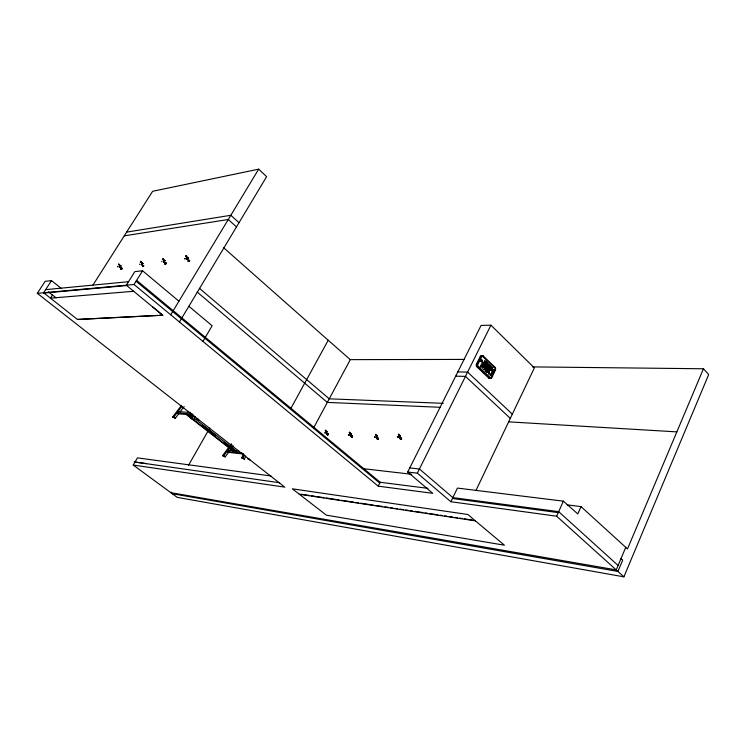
<?xml version="1.0" encoding="UTF-8"?>
<svg xmlns="http://www.w3.org/2000/svg" width="746" height="746" viewBox="0 0 746 746"><rect width="100%" height="100%" fill="white"/><g stroke="black" fill="none" stroke-linecap="round" stroke-linejoin="round"><path stroke-width="1.12" d="M351.012 436.065L351.674 436.811L352.103 436L351.394 435.673L351.366 436.363C351.571 437.827 352.196 436.382 352.121 437.072M352.019 436.755L352.028 435.785L351.18 436.83L352.476 436.494L352.326 437.081M490.514 366.258C489.04 368.729 491.707 365.475 490.663 367.564M491.633 370.212L484.079 362.752L491.679 369.867L491.428 370.641L491.763 370.258M486.765 363.47L487.035 363.209M326.907 433.948L327.261 434.247C327.214 436.541 329.098 432.652 327.298 434.032C326.375 435.962 329.909 433.519 327.289 433.566L326.869 434.358L327.55 434.676L327.97 433.892L327.289 433.566M327.811 434.909L328.296 434.498M328.417 434.61L327.951 434.918L327.96 434.405M400.835 437.855L401.18 438.611L400.015 438.676L400.453 437.827L401.18 438.611M377.373 438.937L377.42 437.865L376.991 438.704L378.119 438.639C379.658 438.294 375.993 440.709 377.784 437.902M490.085 366.818L489.6 366.845L489.693 365.568L489.115 366.305L489.786 365.568M492.062 368.794L492.472 368.142L491.875 369.139L491.698 367.489L491.185 368.533L491.698 367.489M351.739 435.701L352.065 436.419M327.615 433.594L327.923 434.293M398.942 434.312L398.373 434.778M398.569 434.135L400.07 435.953M375.49 434.275C374.846 434.125 377.97 438.089 375.844 434.424M349.893 432.587L349.482 432.167L349.277 432.755M484.779 360.859L486.271 362.202L486.075 362.966L486.178 362.202M325.321 430.843L325.769 430.246M486.97 363.05L486.42 363.973L486.784 362.687L486.168 363.731L486.681 362.687L486.01 363.162L486.066 362.304M400.043 438.238L400.499 439.319L401.684 438.881M400.994 439.217L401.562 438.359L400.798 438.294M489.814 366.985L489.6 366.5M491.978 368.99L492.034 367.722M185.885 256.559L187.852 258.191L185.773 256.074M187.787 258.2L186.659 256.111M163.383 259.039L163.215 258.601M162.703 259.235L163.281 258.592M141.106 262.107L140.789 261.314L140.453 261.949M141.208 261.902L141.041 261.454M118.735 264.112L118.679 264.634M351.338 436.811L352.037 435.953L352.392 436.466M481.618 364.29L481.17 365.111L481.543 364.225M482.41 364.738L481.851 366.025L482.308 364.635M117.737 266.9L117.598 266.387L118.082 266.732M487.697 363.656L487.334 364.85M489.236 369.634L489.768 369.997L488.966 373.933L489.236 369.634L487.194 372.394M492.649 372.487C487.39 383.22 496.528 363.908 492.63 371.163A2.191 1.567 -89.7 0 1 492.323 371.862L490.215 375.014M488.807 372.086C489.32 367.34 489.749 373.793 488.108 371.415L489.199 370.24M488.807 373.933L488.714 372.534L488.966 373.933M492.947 372.245L493.572 369.596M139.577 264.466L139.689 264.093M348.522 434.526L348.848 435.058L348.634 434.573M489.581 366.668L490.066 365.829M189.27 260.932L188.915 260.102L188.02 261.053C189.633 262.322 189.848 259.067 188.486 261.025C187.684 262.34 190.295 261.007 188.813 260.54L188.915 260.102M188.477 261.445L189.372 260.503M164.763 263.664L165.631 262.751L165.966 263.562L164.763 263.664L165.631 262.751M165.211 264.047L166.078 263.133M492.183 372.058L492.183 371.862A2.191 1.567 -89.7 0 0 492.481 371.163L493.171 369.354M488.565 366.025L488.984 364.794L488.658 366.025M489.796 365.661L489.087 366.528L489.693 365.568M143.353 265.436L143.689 266.219L142.514 266.322L143.046 265.473L143.801 265.809M349.342 432.41L349.93 432.382M483.1 362.966C481.543 367.209 482.979 360.141 480.247 361.129M489.115 366.305L489.292 365.186L488.714 365.913M489.208 366.305L489.488 365.279M120.74 268.812L121.551 267.954L121.71 269.017L121.048 269.306L122.036 268.122L121.467 269.138L120.74 268.812L121.551 267.954M121.169 269.175L121.99 268.308M483.865 362.836L483.734 363.47L491.428 370.678L483.772 363.526M484.023 362.808L483.94 363.554M118.623 264.252L118.903 263.953M492.304 371.89L490.29 375.191M243.382 453.587L241.76 457.951L244.446 459.228L245.658 455.955M244.446 459.228L243 458.1L244.212 454.827M490.281 367.489L490.98 366.734L490.318 366.165L489.926 366.929M193.68 415.419L192.403 418.581L191.209 418.487L192.906 414.282M195.2 416.613L193.932 419.774L191.209 418.487M270.975 475.967L137.432 457.867L133.217 465.047L177.25 497.368L623.898 576.835L708.7 374.539L703.459 368.766L532.504 366.892M625.754 547.34L616.224 569.907L170.834 492.668L171.17 492.071M703.459 368.766L627.489 548.944L581.022 506.609L567.147 504.865M489.646 366.389L490.019 367.135M491.577 368.477L491.782 369.046M401.022 439.086L401.628 439.068M325.256 430.843L327.382 431.999L325.396 430.153M581.022 506.609L577.786 513.947L563.379 501.163L457.447 488.089L450.864 501.732L417.35 473.15L407.698 472.05L481.077 325.433L490.933 325.181L534.369 367.871L476.144 490.075M377.989 439.105L378.269 438.872M623.898 576.835L556.647 516.204L563.379 501.163M325.704 432.894L326.664 433.342L325.853 433.072M325.946 432.41L326.907 432.885L326.403 432.811M475.351 520.857L504.427 545.205L326.384 515.16L292.311 488.807L467.919 514.507L475.351 520.857L299.23 494.244M491.754 377.635L495.353 370.277A2.201 1.567 -89.8 0 0 494.943 367.228L483.138 355.898L482.28 355.898A1.986 1.427 89.8 0 0 480.293 356.401L476.461 364.123A1.846 1.333 -89.9 0 0 476.806 366.687L488.891 378.157L489.749 378.175A2.024 1.445 -89.5 0 0 491.754 377.635L490.896 377.616M489.684 367.125L490.318 366.165M490.737 368.104L491.353 367.06L490.933 368.207M490.84 368.207L491.353 367.06M491.278 368.627L491.791 367.489M492.379 368.142L491.689 369.046M485.478 361.437L484.937 362.565L485.571 362.892L485.105 362.537M486.14 362.071L485.618 363.209L486.271 362.202M485.525 363.115L486.159 362.304M486.42 363.973L487.119 363.013M486.625 371.377L488.043 368.822L486.625 371.377L486.914 371.984L485.534 370.669L485.087 368.365L484.462 369.643L483.995 369.354L485.571 366.146L486.877 367.666L486.551 368.683L485.646 368.869L485.87 371.135M483.995 369.354L485.73 366.146M484.294 369.643L485.087 368.365M485.105 368.011C488.08 364.971 484.602 371.191 485.86 366.799M487.688 365.186L488.341 364.356M488.593 364.598L487.949 363.899L488.649 364.477M487.735 368.533L486.317 371.088L487.735 368.533L487.446 367.927L488.49 368.776M484.928 368.365L485.376 370.669L487.082 371.657M484.713 360.98L485.422 361.568M484.508 362.155L485.068 361.223L484.704 362.248M482.55 367.983C483.539 365.036 483.287 368.683 482.242 367.685C482.503 359.665 487.716 368.496 483.399 367.032M482.242 367.685L483.986 364.477M484.937 362.565L485.385 361.437M484.145 366.901C481.757 365.326 486.289 365.018 484.117 366.892M485.198 362.537L485.497 361.735L485.963 362.09M483.324 366.417L484.117 365.139M489.749 378.175L477.664 366.696A1.846 1.333 -89.9 0 1 477.319 364.132L481.151 356.401A1.986 1.427 89.8 0 1 483.138 355.898M417.35 473.15L490.933 325.181M61.498 288.571L51.502 280.636L45.142 281.326L37.3 293.337L134.038 284.496L378.213 486.159L380.18 482.28L427.943 488.35M350.816 434.116L349.454 432.922M313.637 427.868L350.303 359.637L464.245 359.413M290.781 408.584L328.212 340.26L223.483 247.607M188.44 465.429L209.747 428.055M401.05 439.03C402.15 436.373 398.756 440.065 401.18 438.844M202.94 341.398L212.134 325.76L188.878 306.27M179.441 321.992L266.63 176.662L258.685 169.165L152.622 191.293L92.718 285.42M170.713 314.784L258.685 169.165M51.502 280.636L43.613 292.758L77.435 319.447L162.712 315.26L126.326 285.205L134.802 271.628L142.579 270.789L178.919 301.188M152.744 306.932L162.712 315.26M490.98 367.48L490.038 367.442M162.637 259.244L164.54 260.895L163.383 259.263M142.29 263.636L140.388 261.958M134.038 284.496L142.579 270.789M349.874 432.857L351.002 433.892M120.516 266.201L118.782 264.755M184.766 258.564L185.222 258.909M77.435 319.447L162.768 315.176M52.49 295.034L50.476 298.148L133.721 291.285M378.054 438.984C378.931 436.41 375.816 440.14 378.147 438.862M185.838 255.925L186.528 255.962M233.367 445.94L225.171 456.906L222.56 455.657L231.437 443.795M222.56 455.657L223.744 455.797L231.95 444.83M140.425 261.492L140.985 261.352M181.483 405.348L172.643 417.023L175.291 418.282L178.695 413.788M180.047 411.988L184.131 406.598M172.643 417.023L173.781 417.117L181.949 406.318M192.328 414.869L178.639 413.862L177.511 412.986L178.518 411.652L190.706 412.529M488.677 366.137L489.348 365.409M375.881 434.983C380.012 437.986 375.387 434.62 377.038 436.037M492.09 368.906L491.53 368.757M189.335 261.464L189.698 260.513M488.108 371.415L489.357 370.24M188.02 261.053L188.813 260.54M142.514 266.322L143.241 265.846M486.886 372.105L489.395 369.634M486.812 364.346C488.798 362.687 485.767 364.841 487.502 364.496M326.869 434.358L327.634 433.864M490.905 367.61L490.141 367.442L490.411 366.258M350.965 436.485L352.103 436M376.991 438.704L378.166 438.135M400.015 438.676L401.199 438.172M121.924 269.194L121.346 269.539M165.929 264.177L165.398 264.438M401.497 439.254L401.031 439.357M486.075 362.966L486.784 362.687M481.207 365.437C478.652 366.939 482.019 368.188 481.282 365.437M484.219 366.845L484.583 366.053L483.958 365.139M484.406 367.284L484.909 365.801L483.828 364.477M490.318 375.219L490.085 375.061M397.879 437.305L397.348 436.68L397.87 436.979M142.094 265.128L141.087 264.429L141.386 264.858M187.6 259.776L186.537 259.039L186.826 259.505M348.401 434.536L348.643 435.086M126.652 232.118L230.831 215.277L239.018 222.69M186.071 255.747L186.547 255.887M124.237 235.857L228.276 219.501L236.491 226.905M187.88 258.004C190.006 258.685 186.332 256.596 188.011 257.93M162.805 259.356L164.605 260.895M45.646 289.644L128.508 281.708M43.995 293.057L126.727 285.541M374.427 436.69L374.893 437.147M480.293 356.401L481.151 356.401M485.45 362.024L485.739 362.472L485.394 362.146M485.413 363.013L485.04 362.565M476.461 364.123L477.319 364.132M476.806 366.687L477.664 366.696M494.085 367.219L494.943 367.228M457.811 371.928L467.611 372.095L512.325 414.142M455.675 376.189L465.476 376.385L510.301 418.375M443.292 403.325L329.247 398.821L199.387 288.301M440.056 407.288L327.326 402.402L197.158 291.994M508.539 421.844L676.846 431.878M177.511 412.986L192.328 414.067M409.768 467.919L419.429 468.982L452.859 497.61L558.679 511.653L618.098 565.468M239.401 451.451L227.95 450.164L229.022 451.004M242.375 453.223L226.98 451.47L228.052 452.3L243.457 454.062M363.423 468.702L411.708 474.288M241.76 457.951L243 458.1M378.213 486.159L432.764 493.32L407.698 472.05M452.43 498.487L558.25 512.623M450.864 501.732L556.647 516.204M134.271 461.933L146.496 463.667M279.675 482.755L134.513 461.97M133.217 465.047L284.795 487.138L37.3 293.337M164.465 261.93L163.756 261.52M301.076 494.206L309.058 495.409M311.343 495.754L314.765 496.267M315.912 496.444L323.969 497.657M326.263 498.002L338.917 499.913M341.22 500.258L353.865 502.161M356.168 502.515L358.472 502.86M360.766 503.205L373.42 505.117M375.723 505.462L382.623 506.497M384.917 506.851L388.368 507.364M390.671 507.718L392.974 508.063M395.268 508.408L397.571 508.753M399.875 509.098L403.325 509.621M405.619 509.966L407.922 510.311M410.225 510.665L412.519 511.01M414.823 511.355L422.87 512.567M425.173 512.912L427.477 513.267M429.771 513.612L437.827 514.824M440.121 515.169L442.425 515.514M444.728 515.868L447.022 516.213M449.325 516.558L452.775 517.081M455.079 517.426L457.373 517.771M459.676 518.116L461.979 518.461M464.273 518.815L472.33 520.027M120.451 267.171L119.724 266.723M485.646 368.869L486.718 367.89L485.571 366.146M172.251 493.703L617.921 571.436L622.686 560.125L621.008 558.586M324.678 432.969L324.333 432.745M376.767 437.175L376.329 436.979M350.751 434.993L350.247 434.75M161.817 261.296L161.705 261.697M142.141 264.606L141.432 263.907L141.777 264.429M400.21 436.112L399.576 435.561L400.024 436.028M399.707 437.091L399.11 436.531L399.52 437.016M374.809 437.352L374.539 437.091M484.014 367.34L483.138 366.78M120.628 266.014L121.272 266.154L119.239 264.765L120.731 265.949M348.652 435.002L348.792 434.704M484.014 366.864L483.483 366.417M485.366 368.263L486.299 367.974L485.702 366.799M173.781 417.117L175.291 418.282M223.744 455.797L225.171 456.906M189.587 414.552L192.337 416.706M194.165 418.133L236.333 451.106L235.587 452.449L186.966 414.478M189.652 415.205L191.48 416.641M202.474 425.229L215.305 435.254M224.462 442.415L235.456 451.013M186.118 414.412L234.71 452.346M48.443 291.854L56.071 297.859M136.621 280.356L380.18 482.28M136.07 281.233L379.761 483.11M140.994 262.163L142.514 263.385M398.411 434.937L399.949 436.196M328.212 340.26L350.303 359.637M185.101 258.675L184.784 258.89M487.446 367.927L488.332 368.776M488.266 371.415L488.975 372.086M487.837 371.695L488.882 372.534M480.172 361.101L481.002 359.311L481.151 360.085C482.28 360.449 482.83 359.33 482.252 361.12L482.876 361.707A1.063 0.765 -90 0 1 483.082 362.957M485.805 368.869L485.935 371.051M490.775 377.821A2.014 1.445 -89.5 0 1 488.891 378.157M375.788 437.128L376.814 437.632L375.844 437.081M163.29 261.743L164.381 262.405L163.29 261.743M164.232 260.223L165.323 260.886L164.288 260.168M186.836 258.545L187.955 259.226L186.892 258.489M398.812 437.063L399.865 437.585L398.812 437.063M166.227 263.133L165.08 264.187L166.227 263.133M119.332 266.965L120.348 267.627L119.407 266.937M494.887 369.829L491.288 377.187A1.222 0.877 -89.5 0 1 490.066 377.513L477.99 366.034A1.044 0.755 -89.9 0 1 477.794 364.58L481.618 356.858A1.194 0.858 89.8 0 1 482.811 356.56L494.626 367.881A1.408 1.007 -89.8 0 1 494.887 369.829M142.01 262.946L143.055 263.618L142.01 262.946M350.536 433.519L351.506 434.06L350.536 433.519M349.799 434.918L350.769 435.468L349.827 434.899M197.671 418.991L196.767 418.916L198.818 419.895L197.671 418.991M248.81 459.032L247.868 458.921L249.891 459.881L248.81 459.032"/></g></svg>
